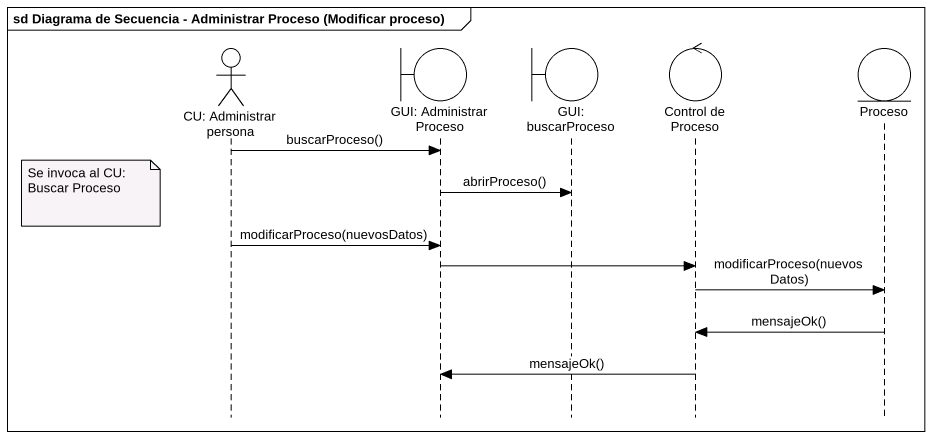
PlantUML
@startuml
mainframe sd Diagrama de Secuencia - Administrar Proceso (Modificar proceso)
hide footbox
actor "CU: Administrar persona" as CU_Administrar_persona
boundary "GUI: Administrar Proceso" as GUI_Administrar_Proceso
boundary "GUI: buscarProceso" as GUI_buscarProceso
control "Control de Proceso" as Control_de_Proceso
entity Proceso

CU_Administrar_persona -> GUI_Administrar_Proceso : buscarProceso()
GUI_Administrar_Proceso -> GUI_buscarProceso : abrirProceso()
note left of CU_Administrar_persona : Se invoca al CU: Buscar Proceso
CU_Administrar_persona -> GUI_Administrar_Proceso : modificarProceso(nuevosDatos)
GUI_Administrar_Proceso -> Control_de_Proceso
Control_de_Proceso -> Proceso : modificarProceso(nuevosDatos)
Proceso -> Control_de_Proceso : mensajeOk()
Control_de_Proceso -> GUI_Administrar_Proceso : mensajeOk()
@enduml
